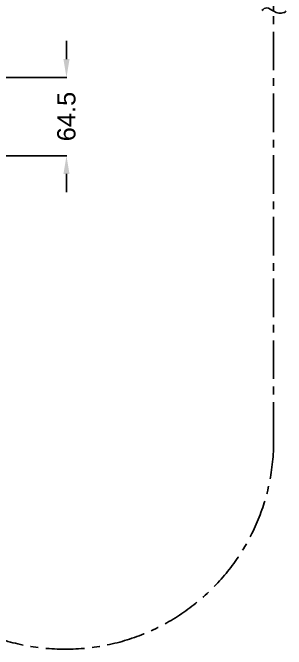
# Model space of a CAD drawing. Header units: millimetres. Extents: x 15137 to 17513, y -10160 to -6800.
# Drawn here: x 16318 to 16543, y -9250 to -8726 of the extents above; entities that cross this region are included whole.
import ezdxf

# ---------------------------------------------------------------- set-up
doc = ezdxf.new("R2010")
doc.units = ezdxf.units.MM
doc.linetypes.add('CENTERX2', pattern=[101.6, 63.5, -12.7, 12.7, -12.7])
doc.layers.add('CENTER', color=1, linetype='CENTERX2')
doc.styles.add('ARIAL', font='arial.ttf')
doc.dimstyles.get("Standard").update_dxf_attribs({"dimtxt": 15, "dimasz": 15, "dimexe": 0.18, "dimexo": 0.0625, "dimgap": 4, "dimtad": 0, "dimdec": 1, "dimdsep": 46, "dimtxsty": 'ARIAL', "dimcen": 0, "dimclrd": 5, "dimclre": 5, "dimclrt": 5, "dimadec": 0, "dimazin": 0, "dimtfac": 1, "dimtdec": 1, "dimtofl": 0, "dimtmove": 0, "dimatfit": 3, "dimfxl": 1, "dimtolj": 1, "dimtzin": 0, "dimarcsym": 0})

# ---------------------------------------------------------------- blocks, each defined once
blk = doc.blocks.new('*D80')
at = {"color": 5, "lineweight": -2, "transparency": 16777216}
for p, q in [((16362.48, -8764.41), (16362.48, -8749.41)), ((16213.16, -8779.41), (16362.66, -8779.41)), ((16213.16, -8843.91), (16362.66, -8843.91)), ((16362.48, -8858.91), (16362.48, -8873.91))]:
    blk.add_line(p, q, dxfattribs=at)
at = {"color": 5, "transparency": 16777216}
for points in [[(16359.98, -8764.41), (16364.98, -8764.41), (16362.48, -8779.41)], [(16359.98, -8858.91), (16364.98, -8858.91), (16362.48, -8843.91)]]:
    blk.add_solid(points, dxfattribs=at)
at = {"layer": 'Defpoints', "color": 0, "transparency": 16777216}
for p in [(16213.1, -8779.41), (16362.48, -8779.41), (16213.1, -8843.91)]:
    blk.add_point(p, dxfattribs=at)
at = {"color": 5, "transparency": 16777216, "insert": (16362.48, -8811.66), "char_height": 15, "attachment_point": 5, "rotation": 90, "style": 'ARIAL'}
blk.add_mtext('\\A1;64.5', dxfattribs=at)

msp = doc.modelspace()

# ---------------------------------------------------------------- linework, layer by layer
at = {"linetype": 'Continuous'}
msp.add_open_spline([(16523.24, -8724.31), (16524.67, -8723.25), (16527.78, -8720.94), (16533.35, -8725.78), (16539.63, -8727.4), (16542.77, -8725.43), (16543.46, -8724.99)], degree=3, knots=[1.180881, 1.180881, 1.180881, 1.180881, 4.020586, 7.346143, 11.488698, 12.657431, 12.657431, 12.657431, 12.657431], dxfattribs=at)
at = {"layer": 'CENTER', "ltscale": 0.5}
msp.add_lwpolyline([(16189.61, -8828.46), (16189.61, -9058.73), (16189.61, -9078.42, 1), (16533.06, -9078.42), (16533.06, -8724.91), (16533.06, -8338.22)], format="xyb", dxfattribs=at)

# ---------------------------------------------------------------- dimensions: what is measured, and where the dimension line sits
dim = msp.add_linear_dim(base=(16362.48, -8779.41), p1=(16213.1, -8843.91), p2=(16213.1, -8779.41), angle=90, dimstyle='Standard', override={"dimtfillclr": 7})
dim.commit()
dim.dimension.update_dxf_attribs({"geometry": '*D80', "text_midpoint": (16362.48, -8811.66)})

doc.saveas('drawing.dxf')
